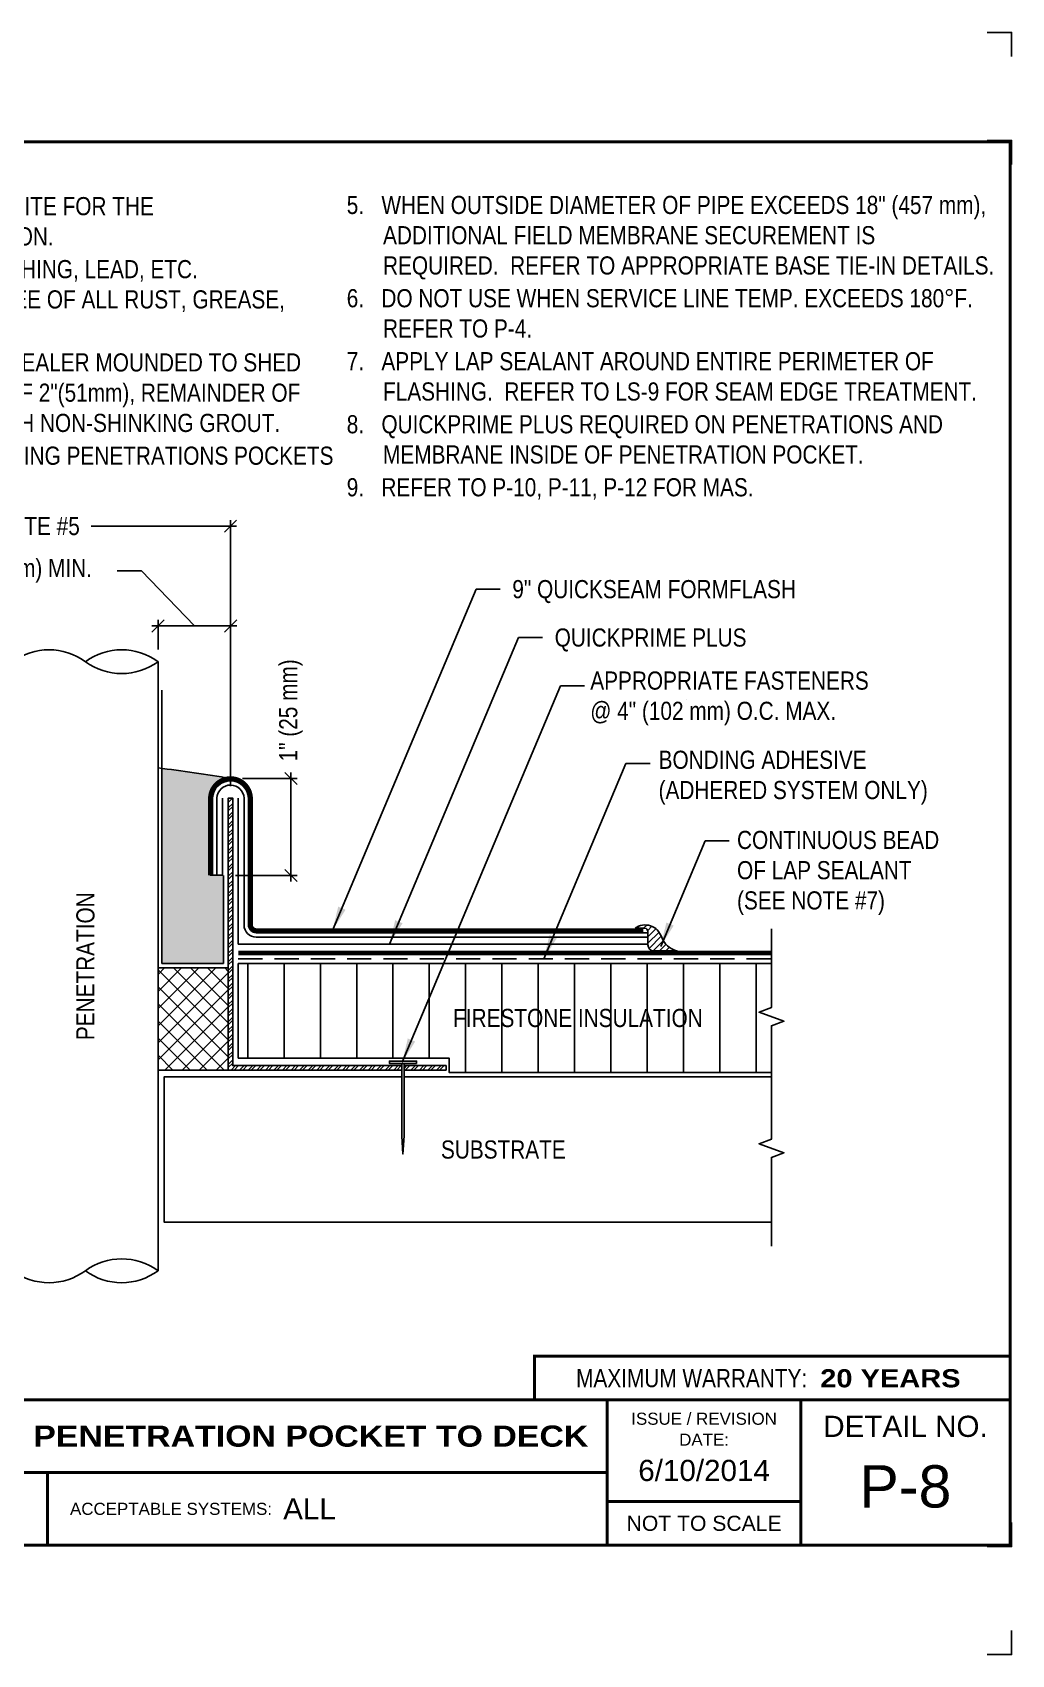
# Model space of a CAD drawing. Header units: inches. Extents: x 165.4 to 185.5, y -283.5 to -266.7.
# Drawn here: x 175.37 to 185.48, y -283.49 to -266.73 of the extents above; entities that cross this region are included whole.
import ezdxf
from ezdxf.enums import TextEntityAlignment as Align

# ---------------------------------------------------------------- set-up
doc = ezdxf.new("R2010")
doc.units = ezdxf.units.IN
doc.header["$MEASUREMENT"] = 0
doc.linetypes.add('HIDDEN', pattern=[0.375, 0.25, -0.125])
doc.layers.get('0').update_dxf_attribs({"linetype": 'CONTINUOUS'})
doc.layers.get('DEFPOINTS').update_dxf_attribs({"linetype": 'CONTINUOUS'})
for name, color, linetype in [('FSBP-ACCESSORY-OTHER', 7, 'CONTINUOUS'), ('FSBP-ADHESIVE', 1, 'HIDDEN'), ('FSBP-ANNO-NOTE', 7, 'CONTINUOUS'), ('FSBP-INSULATION', 7, 'CONTINUOUS'), ('FSBP-MEMBRANE', 7, 'CONTINUOUS'), ('FSBP-OTHER', 7, 'CONTINUOUS'), ('FSBP-SEALANTS', 1, 'CONTINUOUS'), ('FSBP-SUBSTRATE-GENERIC', 9, 'CONTINUOUS'), ('FSBP-TTLB', 7, 'CONTINUOUS'), ('FSBP-TTLB-BORDER', 7, 'CONTINUOUS'), ('FSBP-TTLB-TEXT', 7, 'CONTINUOUS')]:
    doc.layers.add(name, color=color, linetype=linetype)
doc.styles.add('FSBP_ARIAL', font='arial.ttf')
doc.styles.add('FSBP_ARIAL_BOLD', font='')
doc.styles.add('FSBP_ARIAL_NAR', font='ARIALN.TTF')
doc.styles.get('FSBP_ARIAL_BOLD').set_extended_font_data('Arial Black')
doc.linetypes.add('ZIGZAG', pattern='A,0.0001,-0.2,[131,ltypeshp.shx,S=0.2,R=0,X=-0.2,Y=0],-0.4,[131,ltypeshp.shx,S=0.2,R=180,X=0.2,Y=0],-0.2', length=0.8001)
doc.dimstyles.new('FSBP-DIM', dxfattribs={"dimtxt": 0.1875, "dimasz": 0.125, "dimexe": 0.0625, "dimexo": 0.125, "dimgap": 0.125, "dimtad": 0, "dimdec": 0, "dimzin": 1, "dimdsep": 46, "dimlunit": 4, "dimtxsty": 'FSBP_ARIAL_NAR', "dimblk": 'OBLIQUE', "dimcen": 0.09375, "dimdle": 0.0625, "dimclrd": 256, "dimclre": 256, "dimclrt": 256, "dimadec": 0, "dimazin": 0, "dimtfac": 1, "dimtdec": 0, "dimtmove": 1, "dimatfit": 3, "dimfxl": 1, "dimtolj": 1, "dimtzin": 0, "dimlwd": -1, "dimlwe": -1, "dimarcsym": 0})
doc.dimstyles.new('FSBP-LEADER', dxfattribs={"dimtxt": 0.1875, "dimasz": 0.25, "dimexe": 0.0625, "dimexo": 0.125, "dimgap": 0.125, "dimtad": 0, "dimtih": 1, "dimtoh": 1, "dimdec": 4, "dimzin": 0, "dimdsep": 46, "dimlunit": 4, "dimtxsty": 'FSBP_ARIAL_NAR', "dimcen": 0.09375, "dimclrd": 256, "dimclre": 256, "dimclrt": 256, "dimadec": 0, "dimazin": 0, "dimtfac": 1, "dimtdec": 4, "dimtofl": 0, "dimtmove": 0, "dimatfit": 3, "dimfxl": 1, "dimtolj": 1, "dimtzin": 0, "dimlwd": -1, "dimlwe": -1, "dimarcsym": 0})

# ---------------------------------------------------------------- blocks, each defined once
blk = doc.blocks.new('TTLB-EPDM_1')
at = {"layer": 'DEFPOINTS', "linetype": 'Continuous', "ltscale": 1.75}
for points in [[(20.01562500000003, 13.88083333333333), (20.01562500000003, 14.13083333333333), (19.76562500000003, 14.13083333333333)], [(20.01562500000003, -2.380833333333342), (20.01562500000003, -2.630833333333342), (19.76562500000003, -2.630833333333342)]]:
    blk.add_lwpolyline(points, dxfattribs=at)
at = {"layer": 'DEFPOINTS', "color": 1}
for points in [[(20.015625, 12.765625), (20.015625, 13.015625), (19.765625, 13.015625)], [(20.015625, -1.265625), (20.015625, -1.515625), (19.765625, -1.515625)]]:
    blk.add_lwpolyline(points, dxfattribs=at)
at = {"layer": 'FSBP-TTLB', "const_width": 0.03125}
blk.add_lwpolyline([(15.09028770518938, 0), (20, 0), (20, 0.4512598240669945), (15.09028770518938, 0.4512598240669945)], close=True, dxfattribs=at)
for points in [[(0, 0), (0, -1.5), (20, -1.5), (20, 0), (0, 0)], [(15.84028770518938, 0), (15.84028770518938, -1.5)], [(17.84110496735593, 0), (17.84110496735593, -1.5)], [(20, 0), (20, -1.5)], [(4.825208527206769, -0.75), (15.84028770518938, -0.75)], [(15.84028770518938, -1.048740175933006), (17.84110496735593, -1.048740175933006)]]:
    blk.add_lwpolyline(points, dxfattribs=at)
at = {"layer": 'FSBP-TTLB-BORDER', "const_width": 0.03125}
blk.add_lwpolyline([(20, 0), (20, 13), (0, 13), (0, 0)], dxfattribs=at)
at = {"layer": 'FSBP-TTLB-TEXT', "const_width": 0.03125}
blk.add_lwpolyline([(10.06152282927678, -0.75), (10.06152282927678, -1.5)], dxfattribs=at)
at = {"layer": 'FSBP-TTLB-TEXT', "style": 'FSBP_ARIAL_NAR'}
blk.add_text('MAXIMUM WARRANTY:', height=0.1875, dxfattribs=at).set_placement((17.90516569312837, 0.2256299120335257), align=Align.MIDDLE_RIGHT)
at = {"layer": 'FSBP-TTLB-TEXT', "style": 'FSBP_ARIAL'}
for s, height, p in [('ISSUE / REVISION', 0.125, (16.84069633627263, -0.1938496373466023)), ('DETAIL NO.', 0.21875, (18.92055248367797, -0.2724398367368792)), ('DATE:', 0.125, (16.84069633627263, -0.409973105348854)), ('NOT TO SCALE', 0.15625, (16.84069633627263, -1.274370087966503))]:
    blk.add_text(s, height=height, dxfattribs=at).set_placement(p, align=Align.MIDDLE_CENTER)
blk.add_text('ACCEPTABLE SYSTEMS:', height=0.125, dxfattribs=at).set_placement((10.29281281591562, -1.125), align=Align.MIDDLE_LEFT)
at = {"layer": 'FSBP-TTLB-TEXT'}
for tag, height, style, p in [('MAXIMUM_WARRANTY', 0.1875, 'FSBP_ARIAL_BOLD', (18.03987100774941, 0.2240244307510579)), ('ACCPT_SYSTEMS', 0.21875, 'FSBP_ARIAL', (12.49438170418193, -1.125))]:
    blk.add_attdef(tag, text='', height=height, dxfattribs=dict(at, style=style)).set_placement(p, align=Align.MIDDLE_LEFT)
for tag, height, style, p in [('DETAIL_DESCP_LINE_1', 0.21875, 'FSBP_ARIAL_BOLD', (10.33118450231211, -0.3736318192489421)), ('ISSUE_REV_DATE', 0.21875, 'FSBP_ARIAL', (16.84069633627263, -0.7282559425942452)), ('DETAIL_NUMBER', 0.4375, 'FSBP_ARIAL', (18.91941590748775, -0.8931630692489421))]:
    blk.add_attdef(tag, text='', height=height, dxfattribs=dict(at, style=style)).set_placement(p, align=Align.MIDDLE_CENTER)
blk = doc.blocks.new('_OBLIQUE')
at = {"color": 0, "linetype": 'ByBlock'}
blk.add_line((-0.5, -0.5), (0.5, 0.5), dxfattribs=at)
blk = doc.blocks.new('*D4')
at = {"layer": 'DEFPOINTS', "color": 0, "transparency": 16777216}
for p in [(172.9163960577777, -272.8594348598785), (173.6643891964226, -273.2285848107795), (172.9163960577777, -274.6378954095821)]:
    blk.add_point(p, dxfattribs=at)
at = {"layer": 'FSBP-ANNO-NOTE', "transparency": 16777216}
for p, q in [((173.2903926271001, -272.8594348598785), (174.0393891964226, -272.2885938534405)), ((174.0393891964226, -272.2885938534405), (174.2893891964226, -272.2885938534405)), ((173.7268891964226, -272.8594348598785), (172.8538960577777, -272.8594348598785)), ((172.9163960577777, -274.5128954095821), (172.9163960577777, -272.7969348598785)), ((173.6643891964226, -273.1035848107795), (173.6643891964226, -272.7969348598785))]:
    blk.add_line(p, q, dxfattribs=at)
at = {"layer": 'FSBP-ANNO-NOTE', "transparency": 16777216, "xscale": 0.125, "yscale": 0.125, "zscale": 0.125, "rotation": 180}
blk.add_blockref('_OBLIQUE', (172.9163960577777, -272.8594348598785), dxfattribs=at)
at = {"layer": 'FSBP-ANNO-NOTE', "transparency": 16777216, "xscale": 0.125, "yscale": 0.125, "zscale": 0.125}
blk.add_blockref('_OBLIQUE', (173.6643891964226, -272.8594348598785), dxfattribs=at)
at = {"layer": 'FSBP-ANNO-NOTE', "transparency": 16777216, "insert": (174.4143891964226, -272.2885938534405), "char_height": 0.1875, "attachment_point": 4, "style": 'FSBP_ARIAL_NAR'}
blk.add_mtext('\\A1;1" (25 mm) MIN.', dxfattribs=at)
blk = doc.blocks.new('*D5')
at = {"layer": 'DEFPOINTS', "color": 0, "transparency": 16777216}
for p in [(177.4127907016394, -274.4351092917116), (178.0371390739725, -274.4351092917116), (177.3395402315683, -275.4368982855608)]:
    blk.add_point(p, dxfattribs=at)
at = {"layer": 'FSBP-ANNO-NOTE', "transparency": 16777216}
for p, q in [((178.0371390739725, -275.4993982855608), (178.0371390739725, -274.3726092917116)), ((177.5377907016394, -274.4351092917116), (178.0996390739725, -274.4351092917116)), ((177.4645402315683, -275.4368982855608), (178.0996390739725, -275.4368982855608))]:
    blk.add_line(p, q, dxfattribs=at)
at = {"layer": 'FSBP-ANNO-NOTE', "transparency": 16777216, "xscale": 0.125, "yscale": 0.125, "zscale": 0.125}
for p, rotation in [((178.0371390739725, -274.4351092917116), 90), ((178.0371390739725, -275.4368982855608), 270)]:
    blk.add_blockref('_OBLIQUE', p, dxfattribs=dict(at, rotation=rotation))
at = {"layer": 'FSBP-ANNO-NOTE', "transparency": 16777216, "insert": (178.0371390739725, -273.7313087506865), "char_height": 0.1875, "attachment_point": 5, "rotation": 90, "style": 'FSBP_ARIAL_NAR'}
blk.add_mtext('\\A1;1" (25 mm)', dxfattribs=at)
blk = doc.blocks.new('FSBP_HOT-DIPPED-NAIL')
at = {"layer": 'FSBP-ACCESSORY-OTHER'}
blk.add_lwpolyline([(0, 0.1875), (0, -0.1875), (-0.03125, -0.1875), (-0.03125000000005684, 0.1875)], close=True, dxfattribs=at)
blk.add_lwpolyline([(0, 0.015625), (1, 0.015625), (1.25, 0), (1, -0.015625), (0, -0.015625)], dxfattribs=at)
blk = doc.blocks.new('*D7')
at = {"layer": 'DEFPOINTS', "color": 0, "transparency": 16777216}
for p in [(177.4123823350675, -271.8276258956722), (172.9163960577777, -274.6378954095821), (177.4123823350675, -274.6378954095821)]:
    blk.add_point(p, dxfattribs=at)
at = {"layer": 'FSBP-ANNO-NOTE', "transparency": 16777216}
for p, q in [((172.8538960577777, -271.8276258956722), (174.3563443464908, -271.8276258956722)), ((172.9163960577777, -274.5128954095821), (172.9163960577777, -271.7651258956722)), ((177.4748823350675, -271.8276258956722), (175.9724340463544, -271.8276258956722)), ((177.4123823350675, -274.5128954095821), (177.4123823350675, -271.7651258956722))]:
    blk.add_line(p, q, dxfattribs=at)
at = {"layer": 'FSBP-ANNO-NOTE', "transparency": 16777216, "xscale": 0.125, "yscale": 0.125, "zscale": 0.125, "rotation": 180}
blk.add_blockref('_OBLIQUE', (172.9163960577777, -271.8276258956722), dxfattribs=at)
at = {"layer": 'FSBP-ANNO-NOTE', "transparency": 16777216, "xscale": 0.125, "yscale": 0.125, "zscale": 0.125}
blk.add_blockref('_OBLIQUE', (177.4123823350675, -271.8276258956722), dxfattribs=at)
at = {"layer": 'FSBP-ANNO-NOTE', "transparency": 16777216, "insert": (175.1643891964226, -271.8276258956722), "char_height": 0.1875, "attachment_point": 5, "style": 'FSBP_ARIAL_NAR'}
blk.add_mtext('\\A1;SEE NOTE #5', dxfattribs=at)

msp = doc.modelspace()

# ---------------------------------------------------------------- hatches: boundary and pattern name
at = {"layer": 'FSBP-ACCESSORY-OTHER'}
h = msp.add_hatch(dxfattribs=at)
h.set_pattern_fill('STEEL', color=256, scale=0.5, style=0)
h.set_pattern_definition([(45, (-88.28443817904713, -125.8139961753519), (-0.04419417382415922, 0.04419417382415922), []), (45, (-88.28443817904713, -125.7827461753519), (-0.04419417382415922, 0.04419417382415922), [])])
h.paths.add_polyline_path([(179.1819648810662, -277.4021929981318), (177.4358198350675, -277.4021929981318), (177.4358198350675, -274.6378954095821), (177.3889448350675, -274.6378954095821), (177.3889448350676, -277.4490679981318), (179.1819648810662, -277.4490679981318)])
h.paths.add_polyline_path([(179.6389448350676, -277.4021929981318), (179.2054023810662, -277.4021929981318), (179.2054023810662, -277.4490679981318), (179.6389448350675, -277.4490679981318)])
at = {"layer": 'FSBP-INSULATION'}
h = msp.add_hatch(dxfattribs=at)
h.set_pattern_fill('LINE', color=256, scale=3, angle=90, style=0)
h.set_pattern_definition([(90, (-88.28443817904713, -125.8139961753519), (-0.375, 2.296136913416957e-17), [])])
h.paths.add_polyline_path([(177.4920181657086, -276.3472553161328), (177.4920181657087, -277.3240679981317), (179.6701948350675, -277.3240679981319), (179.6701948350675, -277.4722553161328), (182.9993709065529, -277.4722553161328), (182.9993709065529, -276.8969239409145), (182.870582902516, -276.8500489409145), (182.9993709065529, -276.8031739409144), (182.9993709065529, -276.3472553161327)])
h.paths.add_polyline_path([(179.6631039312689, -277.0552085050823), (182.3377927102594, -277.0552085050823), (182.3377927102594, -276.7641742281382), (179.6631039312689, -276.7641742281382)], flags=24)
at = {"layer": 'FSBP-OTHER'}
h = msp.add_hatch(dxfattribs=at)
h.set_pattern_fill('ANSI37', color=256, style=0)
h.set_pattern_definition([(45, (6.252776074688882e-13, -74.29147171961606), (-0.08838834764831843, 0.08838834764831845), []), (135, (6.252776074688882e-13, -74.29147171961606), (-0.08838834764831845, -0.08838834764831843), [])])
h.paths.add_polyline_path([(173.6643891964226, -276.3932711464447), (172.9398335577776, -276.3932711464447), (172.9398335577777, -277.4490679981318), (173.6643891964226, -277.4490679981318)])
h.paths.add_polyline_path([(175.1643891964225, -276.403891608569), (174.4143891964226, -276.403891608569), (174.4143891964226, -279.2359600251089), (175.1643891964226, -279.2359600251089)])
h.paths.add_polyline_path([(177.3889448350675, -276.3932711464447), (176.6643891964226, -276.3932711464447), (176.6643891964226, -277.4490679981318), (177.3889448350676, -277.4490679981318)])
h.paths.add_polyline_path([(174.9349063348946, -279.1570144082441), (174.9349063348946, -276.4828372254337), (174.6438720579505, -276.4828372254337), (174.6438720579505, -279.1570144082441)], flags=24)
at = {"layer": 'FSBP-SEALANTS'}
h = msp.add_hatch(dxfattribs=at)
h.set_pattern_fill('AR-SAND', color=256, scale=0.025, style=0)
h.set_pattern_definition([(37.50000000000001, (6.821210263296962e-13, -69.041471719616), (-0.001574833952740204, 0.04817059422532897), [0, -0.03800000000000001, 0, -0.0425, 0, -0.040625]), (7.499999999999999, (6.821210263296962e-13, -69.041471719616), (0.04424441763169318, 0.07055365163074351), [0, -0.0205, 0, -0.03425, 0, -0.013125]), (327.5, (-0.03074999999931788, -69.041471719616), (0.07785354654378739, 0.0001414763384241069), [0, -0.0125, 0, -0.04500000000000001, 0, -0.05875]), (317.5, (-0.03074999999931788, -69.041471719616), (0.07515316511430735, 0.02194188912335623), [0, -0.00625, 0, -0.0295, 0, -0.03375])])
h.paths.add_polyline_path([(173.6175141964222, -274.332171182925, 0.0116193711567215), (172.9159876912054, -274.4351092917116, -0.4043529632908648), (173.1243891964226, -274.6365866355372), (173.1243891964225, -275.4347704095821), (172.9909098003434, -275.4347704095821), (172.9909098003433, -276.3472553161326), (173.6175141964223, -276.3472553161326)])
h.paths.add_polyline_path([(175.1219768824038, -274.2474351105428, 0.01228106908814885), (174.4584104899236, -274.2705109561005), (174.4584104899236, -276.3472553161326), (175.1219768824039, -276.3472553161326)])
h.paths.add_polyline_path([(177.2043891964225, -274.6365866355363, -0.4043529632895168), (177.4127907016396, -274.4351092917116, 0.0117401697644392), (176.7039478039421, -274.33127252776), (176.7039478039422, -276.3472553161328), (177.3395402315683, -276.3472553161328), (177.3395402315683, -275.4347704095821), (177.2043891964227, -275.4347704095821)])
h = msp.add_hatch(dxfattribs=at)
h.set_pattern_fill('ANSI31', color=256, scale=0.375, angle=90, style=0)
h.set_pattern_definition([(45.00000000000001, (330.0954464052032, -16.9914874450962), (0.03314563036811942, -0.03314563036811941), [])])
edge = h.paths.add_edge_path()
edge.add_line((181.591336614826, -275.9824596925836), (181.6916663923375, -275.9824596925836))
edge.add_arc((181.6916663923375, -276.0137096925836), 0.03125, 0, 90, ccw=False)
edge.add_line((181.7229163923375, -276.0137096925836), (181.7229163923375, -276.1533971925836))
edge.add_arc((181.7854163923375, -276.1533971925836), 0.0625, 180, 269.9999999999739)
edge.add_line((181.7854163923375, -276.2158971925836), (182.0248442166593, -276.2158971925836))
edge.add_arc((182.0711596176326, -276.000952522378), 0.2198779834751552, 198.1545659585654, 257.8400588495569, ccw=False)
edge.add_arc((181.695029331176, -276.1248256280657), 0.1761256341641532, 18.32092616322247, 126.067851121981)

# ---------------------------------------------------------------- linework, layer by layer
at = {"layer": 'FSBP-ACCESSORY-OTHER'}
msp.add_line((177.3889448350675, -276.1378954095821), (177.3889448350676, -276.1378954095821), dxfattribs=at)
for points in [[(179.1819648810662, -277.4021929981318), (177.4358198350675, -277.4021929981318), (177.4358198350675, -274.6378954095821), (177.3889448350675, -274.6378954095821), (177.3889448350676, -277.4490679981318), (179.1819648810662, -277.4490679981318)], [(179.2054023810662, -277.4490679981318), (179.6389448350675, -277.4490679981318), (179.6389448350675, -277.4021929981318), (179.2054023810662, -277.4021929981318)]]:
    msp.add_lwpolyline(points, dxfattribs=at)
at = {"layer": 'FSBP-ADHESIVE', "linetype": 'ZIGZAG', "ltscale": 0.17}
for p, q in [((176.7039478039422, -276.3472553161328), (176.703947803942, -273.5212159760658)), ((177.3300169094172, -274.6378954095821), (177.3300169094172, -275.4368982855608)), ((177.4920181657086, -274.6378954095821), (177.4920181657086, -276.1455846925835)), ((177.3395402315683, -276.3472553161328), (177.3395402315683, -275.4368982855608)), ((177.4920181657084, -276.1455846925835), (181.7229163923374, -276.145584692584)), ((176.7039478039422, -276.3472553161328), (177.3395402315685, -276.3472553161328))]:
    msp.add_line(p, q, dxfattribs=at)
at = {"layer": 'FSBP-ADHESIVE', "linetype": 'HIDDEN'}
msp.add_line((177.4920181657086, -276.3003803161326), (182.9993709065529, -276.3003803161328), dxfattribs=at)
at = {"layer": 'FSBP-ANNO-NOTE'}
for p, q in [((176.6018891964226, -272.8594348598787), (177.4768891964226, -272.8594348598787)), ((176.6643891964226, -273.1035848107795), (176.6643891964226, -272.7969348598787)), ((177.4143891964226, -272.7969348598785), (177.4143891964226, -274.5128954095821))]:
    msp.add_line(p, q, dxfattribs=at)
msp.add_lwpolyline([(177.0393891964226, -272.8594348598787), (176.4926349122828, -272.2885938534405), (176.2426349122828, -272.2885938534405)], dxfattribs=at)
at = {"layer": 'FSBP-INSULATION'}
msp.add_line((182.1169182649435, -273.6230313755825), (182.1169182649435, -273.6230313755825), dxfattribs=at)
msp.add_lwpolyline([(182.9993709065528, -275.9893346925836), (182.9993709065529, -276.8031739409145), (182.870582902516, -276.8500489409145), (183.1281589105898, -276.9437989409145), (182.9993709065529, -276.9906739409145), (182.9993709065529, -277.4722553161328), (179.6701948350675, -277.4722553161328), (179.6701948350675, -277.3240679981318), (177.4920181657087, -277.3240679981317), (177.4920181657086, -276.3472553161328), (182.9993709065528, -276.3472553161326)], dxfattribs=at)
at = {"layer": 'FSBP-MEMBRANE'}
msp.add_lwpolyline([(177.2043891964227, -275.4347704095821, 0.046875, 0.046875, 0), (177.2043891964225, -274.6365866355363, 0.046875, 0.046875, -0.9667748974035473), (177.6211922068563, -274.6365866355363, 0.046875, 0.046875, 0), (177.6211922068563, -274.6378954095821, 0.046875, 0.046875, 0), (177.6211922068563, -275.8726211730738, 0.046875, 0.046875, 0), (177.6211922068563, -275.9486195741034, 0.046875, 0.046875, 0.3817299908454134), (177.6796591012725, -276.0058971925836, 0.046875, 0.046875, 0), (177.7187611163121, -276.0058971925836, 0.046875, 0.046875, 0), (181.6760413923375, -276.0058971925836, 0, 0, 0)], format="xyseb", dxfattribs=at)
msp.add_lwpolyline([(177.5977547068562, -274.6378954095821), (177.5977547068563, -275.9493346925835, 0.3865336461418672), (177.6791655123516, -276.0293346925836), (181.7229163923375, -276.0293346925836), (181.7229163923375, -276.0743346925836), (177.6777547068563, -276.0743346925836, -0.414213562373095), (177.5527547068563, -275.9493346925836), (177.5527547068563, -274.6378954095821, 0.9577304969044798), (177.2728266964226, -274.6365866355363), (177.2728266964226, -275.4347704095821), (177.2278266964227, -275.4347704095821), (177.2278266964225, -274.6365866355363, -0.9660962379874981)], format="xyb", close=True, dxfattribs=at)
at = {"layer": 'FSBP-MEMBRANE', "const_width": 0.046875}
msp.add_lwpolyline([(177.4920181657085, -276.2393346925836), (182.9993709065529, -276.2393346925836)], dxfattribs=at)
at = {"layer": 'FSBP-OTHER'}
for p, q in [((177.3889448350675, -276.3932711464447), (176.6643891964226, -276.3932711464447)), ((176.6643891964226, -277.4490679981318), (177.3889448350676, -277.4490679981318))]:
    msp.add_line(p, q, dxfattribs=at)
msp.add_lwpolyline([(175.1643891964225, -273.2285848107795, -0.3281646513244319), (175.9143891964226, -273.2285848107795, 0.328164651324441), (176.6643891964226, -273.2285848107795), (176.6643891964226, -279.5220442998174, 0.3281646513244413), (175.9143891964226, -279.5220442998174, -0.3281646513244319), (175.1643891964226, -279.5220442998175)], format="xyb", close=True, dxfattribs=at)
for centre, start, end in [((176.2893891964225, -273.7384134657816), 53.66398493457888, 126.336015065414), ((176.2893891964225, -279.0122156448153), 233.663984934586, 306.3360150654211)]:
    msp.add_arc(centre, 0.6328903992487896, start, end, dxfattribs=at)
at = {"layer": 'FSBP-SEALANTS'}
msp.add_lwpolyline([(177.3378685925018, -275.4347704095821), (177.2043891964227, -275.4347704095821), (177.2043891964225, -274.6365866355363, -0.3932022950978986), (177.4127907016394, -274.4351092917115, 0.01239319210146217), (176.6643891964226, -274.3264757631453, 0.01239319210146217)], format="xyb", dxfattribs=at)
msp.add_lwpolyline([(181.591336614826, -275.9824596925836), (181.6916663923375, -275.9824596925836, -0.414213562373095), (181.7229163923375, -276.0137096925836), (181.7229163923375, -276.1533971925836, 0.4142135623729951), (181.7854163923375, -276.2158971925836), (182.0248442166593, -276.2158971925836, -0.2664789095660278), (181.8622272863466, -276.0694624381604, 0.5081353022056307)], format="xyb", close=True, dxfattribs=at)
at = {"layer": 'FSBP-SUBSTRATE-GENERIC'}
for points in [[(182.9993709065529, -279.0191303161328), (176.7268891964226, -279.0191303161328), (176.7268891964226, -277.5191303161328), (179.1819648810662, -277.5191303161328)], [(179.2054023810662, -277.5191303161328), (182.9993709065529, -277.5191303161328)], [(182.9993709065529, -279.2691303161328), (182.9993709065529, -278.3500489409145), (183.1281589105898, -278.3031739409145), (182.870582902516, -278.2094239409145), (182.9993709065529, -278.1625489409145), (182.9993709065529, -277.4722553161328)]]:
    msp.add_lwpolyline(points, dxfattribs=at)

# ---------------------------------------------------------------- block references
msp.add_blockref('TTLB-EPDM_1', (165.4627011304555, -280.856981276131)).add_auto_attribs({'DETAIL_DESCP_LINE_1': 'PENETRATION WITH METAL PENETRATION POCKET TO DECK', 'ACCPT_SYSTEMS': 'ALL', 'ISSUE_REV_DATE': '6/10/2014', 'DETAIL_NUMBER': 'P-8', 'MAXIMUM_WARRANTY': '20 YEARS'})
at = {"layer": 'FSBP-ACCESSORY-OTHER', "xscale": 0.75, "yscale": 0.75, "zscale": 0.75, "rotation": 270}
msp.add_blockref('FSBP_HOT-DIPPED-NAIL', (179.1936836310662, -277.3787554981318), dxfattribs=at)
at = {"layer": 'FSBP-ANNO-NOTE', "xscale": 0.125, "yscale": 0.125, "zscale": 0.125, "rotation": 180}
msp.add_blockref('_OBLIQUE', (176.6643891964226, -272.8594348598787), dxfattribs=at)
at = {"layer": 'FSBP-ANNO-NOTE', "xscale": 0.125, "yscale": 0.125, "zscale": 0.125}
msp.add_blockref('_OBLIQUE', (177.4143891964226, -272.8594348598787), dxfattribs=at)

# ---------------------------------------------------------------- texts
at = {"layer": 'FSBP-ANNO-NOTE', "style": 'FSBP_ARIAL_NAR'}
for s, p in [('9" QUICKSEAM FORMFLASH', (180.3231481206915, -272.4785126674146)), ('QUICKPRIME PLUS', (180.7605722288194, -272.9785126674146))]:
    msp.add_text(s, height=0.1875, dxfattribs=at).set_placement(p, align=Align.MIDDLE_LEFT)
msp.add_text('PENETRATION', height=0.1875, rotation=90, dxfattribs=at).set_placement((175.9143891964226, -276.3753145552985), align=Align.MIDDLE)
for s, p in [('FIRESTONE INSULATION', (181.0004483207641, -276.9097553161328)), ('SUBSTRATE', (180.2303175514877, -278.2691303161328))]:
    msp.add_text(s, height=0.1875, dxfattribs=at).set_placement(p, align=Align.MIDDLE_CENTER)
at = {"layer": 'FSBP-ANNO-NOTE', "char_height": 0.1875, "attachment_point": 1, "style": 'FSBP_ARIAL_NAR'}
for s, width, heights, insert in [('\\pi-0.375,l0.375,t0.1875,0.375;NOTES:\\P1.   REFER TO FIRESTONE WEBSITE FOR THE                MOST CURRENT INFORMATION.\\P{\\H0.083333x;\\P\\pt0.375;}2.   REMOVE ALL EXISTING FLASHING, LEAD, ETC.\\P\\pi0;PIPE SURFACE MUST BE FREE OF ALL RUST, GREASE, INSULATION, ETC.\\P{\\H0.083333x;\\P\\pi-0.375;}3.   FIRESTONE POURABLE SEALER MOUNDED TO SHED WATER.  (MINIMUM DEPTH OF 2"(51mm), REMAINDER OF POCKET MAY BE FILLED WITH NON-SHINKING GROUT. \\P{\\H0.083333x;\\P}4.   DO NOT USE OVER EXISTING PENETRATIONS POCKETS', 6.282380147604272, [3.595820298680566], (171.8598919059514, -268.1145858494492)), ('\\A1;\\pi-0.375,l0.375,t0.1875,0.375;5.   WHEN OUTSIDE DIAMETER OF PIPE EXCEEDS 18" (457 mm), ADDITIONAL FIELD MEMBRANE SECUREMENT IS REQUIRED.  REFER TO APPROPRIATE BASE TIE-IN DETAILS.\\P{\\H0.083333x;\\P\\pt0.375;}6.   DO NOT USE WHEN SERVICE LINE TEMP. EXCEEDS 180°F. REFER TO P-4.\\P\\ptz;{\\H0.083333x;  \\P\\pt0.375;}7.   APPLY LAP SEALANT AROUND ENTIRE PERIMETER OF FLASHING.  REFER TO LS-9 FOR SEAM EDGE TREATMENT.\\P{\\H0.083333x;\\P}8.   QUICKPRIME PLUS REQUIRED ON PENETRATIONS AND MEMBRANE INSIDE OF PENETRATION POCKET.\\P{\\H0.083333x;\\P}9.   REFER TO P-10, P-11, P-12 FOR MAS.', 6.671685912937392, [3.630214952083408], (178.6130534847725, -268.4148947628273)), ('\\A1;\\pt0.1875,0.375;APPROPRIATE FASTENERS\\P@ 4" (102 mm) O.C. MAX.', 3.400170667759085, [0.6016887310743204], (181.1284228248915, -273.3296392473876)), ('\\A1;\\pt0.1875,0.375;BONDING ADHESIVE\\P(ADHERED SYSTEM ONLY)', 2.976053783026146, [0.6641087817715761], (181.8336887591067, -274.1480266067374)), ('\\A1;\\pt0.1875,0.375;CONTINUOUS BEAD OF LAP SEALANT\\P(SEE NOTE #7)', 2.361900623123802, [0.9980688463692804], (182.6435553493247, -274.9761546383525))]:
    msp.add_mtext_dynamic_manual_height_columns(s, width=width, gutter_width=23.08110225731588, heights=heights, dxfattribs=dict(at, insert=insert))

# ---------------------------------------------------------------- dimensions: what is measured, and where the dimension line sits
at = {"layer": 'FSBP-ANNO-NOTE'}
dim = msp.add_linear_dim(base=(177.4123823350675, -271.8276258956722), p1=(172.9163960577777, -274.6378954095821), p2=(177.4123823350675, -274.6378954095821), text='SEE NOTE #5', dimstyle='FSBP-DIM', dxfattribs=at)
dim.commit()
dim.dimension.update_dxf_attribs({"geometry": '*D7', "text_midpoint": (175.1643891964226, -271.8276258956722)})
for base, p1, p2, angle, text, picture, middle in [((172.9163960577777, -272.8594348598785), (173.6643891964226, -273.2285848107795), (172.9163960577777, -274.6378954095821), 180, '1" (25 mm) MIN.', '*D4', (174.4143891964226, -272.2885938534405)), ((178.0371390739725, -274.4351092917116), (177.3395402315683, -275.4368982855608), (177.4127907016394, -274.4351092917116), 90, '1" (25 mm)', '*D5', (178.0371390739725, -273.7313087506865))]:
    dim = msp.add_linear_dim(base=base, p1=p1, p2=p2, angle=angle, text=text, dimstyle='FSBP-DIM', dxfattribs=at)
    dim.commit()
    dim.dimension.update_dxf_attribs({"geometry": picture, "text_midpoint": middle, "dimtype": 160})

# ---------------------------------------------------------------- leaders
for points in [[(178.4660365339316, -276.0058971925836), (179.9481481206915, -272.4785126674147), (180.1981481206915, -272.4785126674147)], [(179.0548542106638, -276.1455846925836), (180.3855722288194, -272.9785126674147), (180.6355722288194, -272.9785126674147)], [(179.1849755162258, -277.368225636464), (180.8193277166914, -273.4785126674147), (181.0693277166914, -273.4785126674147)], [(180.6476267166584, -276.3003806833722), (181.4968327196608, -274.2792939174147), (181.7468327196608, -274.2792939174147)], [(181.8550680018777, -276.1698526423128), (182.3129630260837, -275.0800751674147), (182.5629630260837, -275.0800751674147)]]:
    msp.add_leader(points, dimstyle='FSBP-LEADER', dxfattribs=at)

doc.saveas('drawing.dxf')
